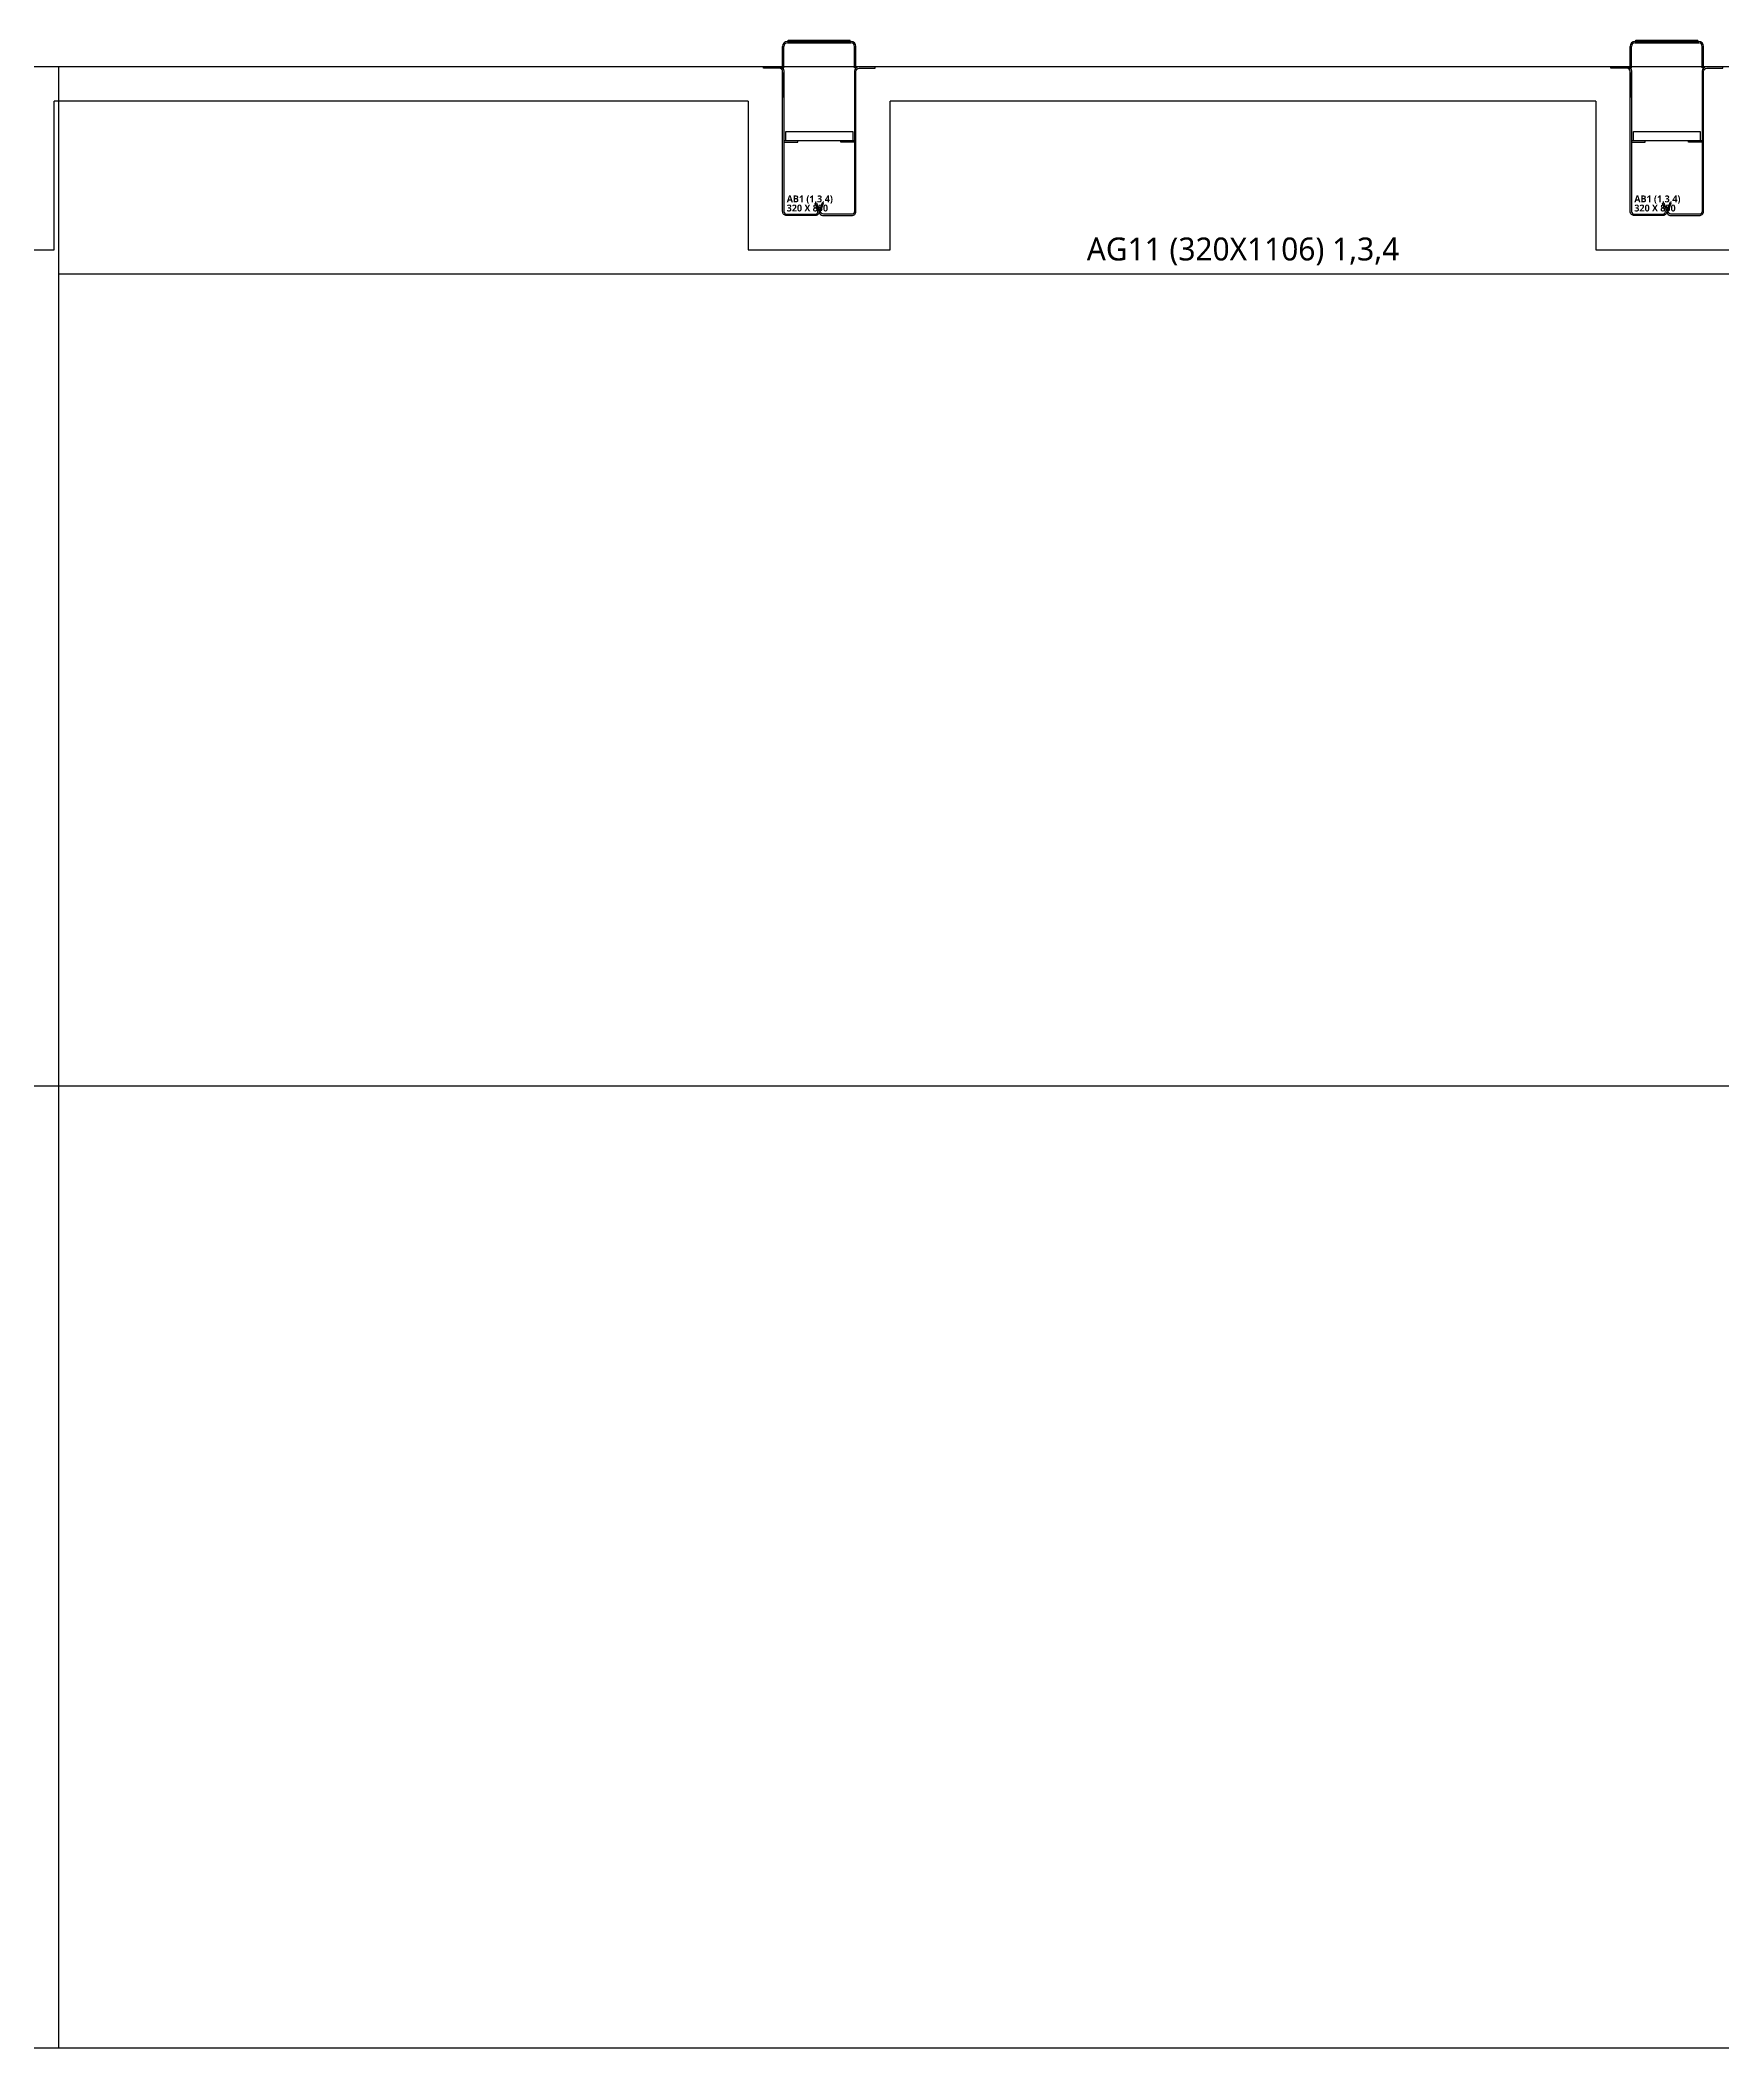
# Model space of a CAD drawing. Header units: millimetres. Extents: x -39468 to 212532, y -94717 to 83483.
# Drawn here: x 62749 to 70094, y 10000 to 18766 of the extents above; entities that cross this region are included whole.
import ezdxf
from ezdxf.enums import TextEntityAlignment as Align

# ---------------------------------------------------------------- set-up
doc = ezdxf.new("R2010")
doc.units = ezdxf.units.MM
doc.header["$LTSCALE"] = 300
doc.header["$MEASUREMENT"] = 0
doc.linetypes.add('주단면도-1$0$STD_CENTER', pattern=[66, 60, -2, 2, -2])
doc.layers.get('0').update_dxf_attribs({"linetype": 'CONTINUOUS'})
for name, color, linetype in [('##좌굴방지', 6, 'CONTINUOUS'), ('주단면도-1$0$A-FIN-TYP1', 6, 'CONTINUOUS'), ('주단면도-1$0$A-ST-AXIS-CEN', 252, '주단면도-1$0$STD_CENTER'), ('주단면도-1$0$A-ST-CONC', 2, 'CONTINUOUS'), ('주단면도-1$0$저온단열', 160, 'CONTINUOUS')]:
    doc.layers.add(name, color=color, linetype=linetype)
doc.layers.add('A-ELEV-LIN2', color=7, linetype='CONTINUOUS', lineweight=25)
doc.layers.add('A-XXXX-NPLT', color=144, linetype='CONTINUOUS', lineweight=15, plot=False)
doc.layers.add('Defpoint', color=161, linetype='CONTINUOUS', plot=False)
doc.styles.get("Standard").update_dxf_attribs({"font": 'NanumGothicBold.ttf'})
doc.styles.add('맑은고딕', font='malgun.ttf')
pattern_1 = [(45, (-1421.6069, -6790.6264), (-0.25, 0.25), [])]

# ---------------------------------------------------------------- blocks, each defined once
blk = doc.blocks.new('G$C4525D29B')
h = blk.add_hatch()
h.set_pattern_fill('ANSI31', color=252, scale=0.1, angle=45, style=0)
h.set_pattern_definition(pattern_1)
h.paths.add_polyline_path([(219, 760), (269, 760), (269, 754), (219, 754)])
h = blk.add_hatch()
h.set_pattern_fill('ANSI31', color=252, scale=0.1, angle=45, style=0)
h.set_pattern_definition(pattern_1)
h.paths.add_polyline_path([(84, 645.4), (84, 695.4), (90, 695.4), (90, 645.4)])
h = blk.add_hatch()
h.set_pattern_fill('ANSI31', color=252, scale=0.1, angle=45, style=0)
h.set_pattern_definition(pattern_1)
h.paths.add_polyline_path([(404, 645.4), (404, 695.4), (398, 695.4), (398, 645.4)])
at = {"layer": '##좌굴방지'}
for points in [[(98, 327), (98, 367), (390, 367), (390, 327)], [(398, 327), (90, 327), (90, 321), (150, 321), (150, 327)], [(398, 327), (398, 321), (338, 321), (338, 327)]]:
    blk.add_lwpolyline(points, dxfattribs=at)
at = {"color": 2, "linetype": 'Continuous'}
for p, q in [((84, 645.4), (84, 739)), ((90, 645.4), (90, 739)), ((105, 760), (383, 760)), ((105, 754), (383, 754)), ((398, 645.4), (398, 739)), ((404, 645.4), (404, 739)), ((84, 645.4), (90, 645.4)), ((404, 645.4), (398, 645.4))]:
    blk.add_line(p, q, dxfattribs=at)
at = {"color": 3, "linetype": 'Continuous'}
for p, q in [((109, 760), (109, 766)), ((109, 766), (379, 766)), ((109, 760), (379, 760)), ((379, 760), (379, 766))]:
    blk.add_line(p, q, dxfattribs=at)
at = {"color": 7, "linetype": 'Continuous'}
blk.add_line((84, 625), (84, 515), dxfattribs=at)
at = {"color": 2, "linetype": 'Continuous'}
for points in [[(225.7, 53.9), (231.3, 56), (242.9, 24.2, -0.520567), (226, 0), (102, 0, -0.414214), (84, 18), (84, 630, 0.413373), (70, 644), (0, 644), (0, 650), (70, 650, -0.413938), (90, 630), (90, 18, 0.414214), (102, 6), (226, 6, 0.520567), (237.3, 22.1)], [(262.3, 53.9), (256.7, 56), (245.1, 24.2, 0.520567), (262, 0), (386, 0, 0.414214), (404, 18), (404, 630, -0.413373), (418, 644), (488, 644), (488, 650), (418, 650, 0.413938), (398, 630), (398, 18, -0.414214), (386, 6), (262, 6, -0.520567), (250.7, 22.1)]]:
    blk.add_lwpolyline(points, format="xyb", close=True, dxfattribs=at)
for centre, radius, start, end in [((105, 739), 21, 90, 180), ((105, 739), 15, 90, 180), ((383, 739), 21, 0, 90), ((383, 739), 15, 0, 90)]:
    blk.add_arc(centre, radius, start, end, dxfattribs=at)
at = {"layer": 'Defpoint', "linetype": 'Continuous'}
for s, p in [('AB1 (1,3,4)', (102, 73)), ('320 X 850', (102, 33))]:
    blk.add_text(s, height=30, dxfattribs=at).set_placement(p, align=Align.MIDDLE_LEFT)

msp = doc.modelspace()

# ---------------------------------------------------------------- linework, layer by layer
msp.add_line((62829, 18650), (62829, 10000))
at = {"layer": 'A-ELEV-LIN2'}
msp.add_line((73171, 17744), (62829, 17744), dxfattribs=at)
at = {"layer": '주단면도-1$0$A-FIN-TYP1'}
msp.add_line((40200, 10000), (84100, 10000), dxfattribs=at)
at = {"layer": '주단면도-1$0$A-ST-AXIS-CEN', "linetype": 'Continuous'}
for p, q in [((0, 14200), (153520.7, 14200)), ((0, 10000), (84100, 10000))]:
    msp.add_line(p, q, dxfattribs=at)
at = {"layer": '주단면도-1$0$A-ST-CONC'}
msp.add_line((81675, 18650), (40900, 18650), dxfattribs=at)
at = {"layer": '주단면도-1$0$저온단열'}
for p, q in [((65840, 18500), (62810, 18500)), ((69540, 18500), (66460, 18500))]:
    msp.add_line(p, q, dxfattribs=at)
for points in [[(62190, 18500), (62190, 17850), (62810, 17850), (62810, 18500)], [(65840, 18500), (65840, 17850), (66460, 17850), (66460, 18500)], [(69540, 18500), (69540, 17850), (70160, 17850), (70160, 18500)]]:
    msp.add_lwpolyline(points, dxfattribs=at)

# ---------------------------------------------------------------- block references
for p in [(65906, 18000), (69606, 18000)]:
    msp.add_blockref('G$C4525D29B', p)

# ---------------------------------------------------------------- texts
at = {"layer": 'A-XXXX-NPLT', "style": '맑은고딕'}
msp.add_text('AG11 (320X1106) 1,3,4', height=100, dxfattribs=at).set_placement((68000, 17844), align=Align.MIDDLE)

doc.saveas('drawing.dxf')
